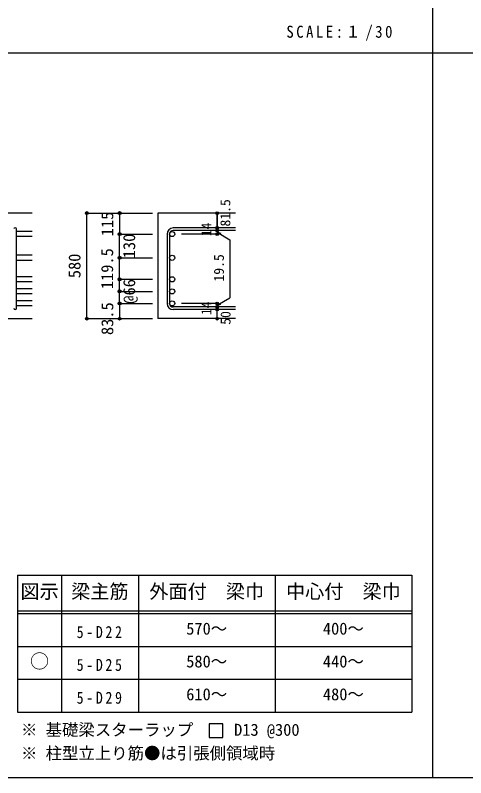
# Model space of a CAD drawing. Units: millimetres at full size, sheet at 1:30, with parts at other scales. Extents: x -5973 to 5954, y -4195 to 4201.
# Drawn here: x -3414 to -942, y -4195 to -15 of the extents above; entities that cross this region are included whole.
import ezdxf
from ezdxf.enums import TextEntityAlignment as Align

# ---------------------------------------------------------------- set-up
doc = ezdxf.new("R2010")
doc.units = ezdxf.units.MM
doc.header["$LTSCALE"] = 30
doc.header["$PDMODE"] = 32
doc.header["$PDSIZE"] = 15
for name, color, linetype in [('0-1', 2, 'Continuous'), ('0-5', 7, 'Continuous'), ('0-6', 7, 'Continuous'), ('0-D', 4, 'Continuous'), ('6-7_文字', 7, 'Continuous'), ('6-E_枠', 7, 'Continuous'), ('F-0_枠', 6, 'Continuous')]:
    doc.layers.add(name, color=color, linetype=linetype)
doc.styles.add('ＭＳ ゴシック', font='')
doc.styles.get('ＭＳ ゴシック').set_extended_font_data('MS Gothic')

msp = doc.modelspace()

# ---------------------------------------------------------------- linework, layer by layer
at = {"layer": '0-1'}
for p, q in [((-3320.8, -1099.89), (-4870.8, -1099.89)), ((-2205.8, -1099.89), (-2630.8, -1099.89)), ((-2630.8, -1099.89), (-2630.8, -1678.39)), ((-3720.8, -1678.39), (-3320.8, -1678.39)), ((-2205.8, -1678.39), (-2630.8, -1678.39))]:
    msp.add_line(p, q, dxfattribs=at)
at = {"layer": '0-5'}
for p, q in [((-3320.8, -1200.82), (-3406.8, -1200.82)), ((-3320.8, -1228.82), (-3406.8, -1228.82)), ((-3320.8, -1330.82), (-3406.8, -1330.82)), ((-3320.8, -1358.82), (-3406.8, -1358.82)), ((-3320.8, -1448.89), (-3406.8, -1448.89)), ((-3320.8, -1476.89), (-3406.8, -1476.89)), ((-3320.8, -1514.89), (-3406.8, -1514.89)), ((-3320.8, -1542.89), (-3406.8, -1542.89)), ((-3320.8, -1580.89), (-3406.8, -1580.89)), ((-3320.8, -1608.89), (-3406.8, -1608.89))]:
    msp.add_line(p, q, dxfattribs=at)
at = {"layer": '0-5', "color": 3}
for centre in [(-2552.8, -1214.82), (-2552.8, -1344.82), (-2552.8, -1462.89), (-2552.8, -1528.89), (-2552.8, -1594.89)]:
    msp.add_circle(centre, 14, dxfattribs=at)
at = {"layer": '0-6'}
for p, q in [((-3406.8, -1621.39), (-3406.8, -1186.82)), ((-2205.8, -1181.32), (-2547.3, -1181.32)), ((-2205.8, -1195.32), (-2547.3, -1195.32)), ((-2580.8, -1214.82), (-2580.8, -1594.89)), ((-2566.8, -1214.82), (-2566.8, -1594.89)), ((-2205.8, -1614.39), (-2547.3, -1614.39)), ((-2205.8, -1628.39), (-2547.3, -1628.39))]:
    msp.add_line(p, q, dxfattribs=at)
for centre, radius, start, end in [((-3413.8, -1186.82), 7, 0, 180), ((-2547.3, -1214.82), 33.5, 90, 180), ((-2547.3, -1214.82), 19.5, 90, 180), ((-3413.8, -1621.39), 7, 180, 0), ((-2547.3, -1594.89), 33.5, 180, 270), ((-2547.3, -1594.89), 19.5, 180, 270)]:
    msp.add_arc(centre, radius, start, end, dxfattribs=at)
at = {"layer": '0-D'}
for p, q in [((-3020.8, -1099.89), (-2840.8, -1099.89)), ((-3020.8, -1099.89), (-2840.8, -1099.89)), ((-3020.8, -1678.39), (-3020.8, -1099.89)), ((-2840.8, -1099.89), (-2660.8, -1099.89)), ((-2840.8, -1099.89), (-2660.8, -1099.89)), ((-2840.8, -1099.89), (-2840.8, -1214.82)), ((-2305.8, -1195.32), (-2305.8, -1181.32)), ((-2305.8, -1195.32), (-2305.8, -1214.82)), ((-2305.8, -1205.07), (-2286.48, -1210.25)), ((-2305.8, -1205.07), (-2235.74, -1245.52)), ((-2840.8, -1214.82), (-2660.8, -1214.82)), ((-2840.8, -1214.82), (-2660.8, -1214.82)), ((-2840.8, -1379.61), (-2840.8, -1214.82)), ((-2305.8, -1214.82), (-2501.89, -1214.82)), ((-2235.74, -1245.52), (-2235.74, -1564.2)), ((-2840.8, -1344.82), (-2660.8, -1344.82)), ((-2840.8, -1594.89), (-2840.8, -1379.61)), ((-2840.8, -1462.89), (-2660.8, -1462.89)), ((-2840.8, -1528.89), (-2660.8, -1528.89)), ((-2305.8, -1604.64), (-2235.74, -1564.2)), ((-2840.8, -1594.89), (-2840.8, -1678.39)), ((-2840.8, -1594.89), (-2660.8, -1594.89)), ((-2305.8, -1594.89), (-2501.89, -1594.89)), ((-2305.8, -1614.39), (-2305.8, -1594.89)), ((-2305.8, -1604.64), (-2286.48, -1599.47)), ((-2305.8, -1628.39), (-2305.8, -1614.39)), ((-2305.8, -1678.39), (-2305.8, -1628.39))]:
    msp.add_line(p, q, dxfattribs=at)
for points in [[(-2305.8, -1099.89), (-2305.8, -1181.32), (-2305.8, -1099.89)], [(-3020.8, -1678.39), (-2840.8, -1678.39), (-2660.8, -1678.39)]]:
    msp.add_lwpolyline(points, dxfattribs=at)
for centre, radius in [((-3020.8, -1099.89), 8), ((-3020.8, -1099.89), 7.2), ((-3020.8, -1099.89), 6.4), ((-3020.8, -1099.89), 5.6), ((-3020.8, -1099.89), 4.8), ((-3020.8, -1099.89), 4), ((-3020.8, -1099.89), 3.2), ((-3020.8, -1099.89), 2.4), ((-3020.8, -1099.89), 1.6), ((-3020.8, -1099.89), 0.8), ((-2840.8, -1099.89), 8), ((-2840.8, -1099.89), 7.2), ((-2840.8, -1099.89), 6.4), ((-2840.8, -1099.89), 5.6), ((-2840.8, -1099.89), 4.8), ((-2840.8, -1099.89), 4), ((-2840.8, -1099.89), 3.2), ((-2840.8, -1099.89), 2.4), ((-2840.8, -1099.89), 1.6), ((-2840.8, -1099.89), 0.8), ((-2305.8, -1099.89), 4), ((-2305.8, -1099.89), 3.6), ((-2305.8, -1099.89), 3.2), ((-2305.8, -1099.89), 2.8), ((-2305.8, -1099.89), 2.4), ((-2305.8, -1099.89), 2), ((-2305.8, -1099.89), 1.6), ((-2305.8, -1099.89), 1.2), ((-2305.8, -1099.89), 0.8), ((-2305.8, -1099.89), 0.4), ((-2840.8, -1214.82), 8), ((-2840.8, -1214.82), 7.2), ((-2840.8, -1214.82), 6.4), ((-2840.8, -1214.82), 5.6), ((-2840.8, -1214.82), 4.8), ((-2840.8, -1214.82), 4), ((-2840.8, -1214.82), 3.2), ((-2305.8, -1181.32), 4), ((-2305.8, -1195.32), 4), ((-2305.8, -1214.82), 4), ((-2305.8, -1181.32), 3.6), ((-2305.8, -1195.32), 3.6), ((-2305.8, -1214.82), 3.6), ((-2305.8, -1181.32), 3.2), ((-2305.8, -1195.32), 3.2), ((-2305.8, -1214.82), 3.2), ((-2305.8, -1181.32), 2.8), ((-2305.8, -1195.32), 2.8), ((-2305.8, -1214.82), 2.8), ((-2305.8, -1181.32), 2.4), ((-2305.8, -1195.32), 2.4), ((-2305.8, -1181.32), 2), ((-2305.8, -1195.32), 2), ((-2305.8, -1181.32), 1.6), ((-2305.8, -1195.32), 1.6), ((-2305.8, -1181.32), 1.2), ((-2305.8, -1195.32), 1.2), ((-2305.8, -1181.32), 0.8), ((-2305.8, -1195.32), 0.8), ((-2305.8, -1181.32), 0.4), ((-2305.8, -1195.32), 0.4), ((-2840.8, -1214.82), 2.4), ((-2840.8, -1214.82), 1.6), ((-2840.8, -1214.82), 0.8), ((-2305.8, -1214.82), 2.4), ((-2305.8, -1214.82), 2), ((-2305.8, -1214.82), 1.6), ((-2305.8, -1214.82), 1.2), ((-2305.8, -1214.82), 0.8), ((-2305.8, -1214.82), 0.4), ((-2840.8, -1344.82), 8), ((-2840.8, -1344.82), 7.2), ((-2840.8, -1344.82), 6.4), ((-2840.8, -1344.82), 5.6), ((-2840.8, -1344.82), 4.8), ((-2840.8, -1344.82), 4), ((-2840.8, -1344.82), 3.2), ((-2840.8, -1344.82), 2.4), ((-2840.8, -1344.82), 1.6), ((-2840.8, -1344.82), 0.8), ((-2840.8, -1462.89), 8), ((-2840.8, -1462.89), 7.2), ((-2840.8, -1462.89), 6.4), ((-2840.8, -1462.89), 5.6), ((-2840.8, -1462.89), 4.8), ((-2840.8, -1462.89), 4), ((-2840.8, -1462.89), 3.2), ((-2840.8, -1462.89), 2.4), ((-2840.8, -1462.89), 1.6), ((-2840.8, -1462.89), 0.8), ((-2840.8, -1528.89), 8), ((-2840.8, -1528.89), 7.2), ((-2840.8, -1528.89), 6.4), ((-2840.8, -1528.89), 5.6), ((-2840.8, -1528.89), 4.8), ((-2840.8, -1528.89), 4), ((-2840.8, -1528.89), 3.2), ((-2840.8, -1528.89), 2.4), ((-2840.8, -1528.89), 1.6), ((-2840.8, -1528.89), 0.8), ((-2840.8, -1594.89), 8), ((-2840.8, -1594.89), 7.2), ((-2840.8, -1594.89), 6.4), ((-2840.8, -1594.89), 5.6), ((-2840.8, -1594.89), 4.8), ((-2840.8, -1594.89), 4), ((-2840.8, -1594.89), 3.2), ((-2840.8, -1594.89), 2.4), ((-2840.8, -1594.89), 1.6), ((-2840.8, -1594.89), 0.8), ((-2305.8, -1594.89), 4), ((-2305.8, -1614.39), 4), ((-2305.8, -1628.39), 4), ((-2305.8, -1594.89), 3.6), ((-2305.8, -1614.39), 3.6), ((-2305.8, -1628.39), 3.6), ((-2305.8, -1594.89), 3.2), ((-2305.8, -1614.39), 3.2), ((-2305.8, -1628.39), 3.2), ((-2305.8, -1594.89), 2.8), ((-2305.8, -1614.39), 2.8), ((-2305.8, -1628.39), 2.8), ((-2305.8, -1594.89), 2.4), ((-2305.8, -1614.39), 2.4), ((-2305.8, -1628.39), 2.4), ((-2305.8, -1594.89), 2), ((-2305.8, -1614.39), 2), ((-2305.8, -1628.39), 2), ((-2305.8, -1594.89), 1.6), ((-2305.8, -1614.39), 1.6), ((-2305.8, -1628.39), 1.6), ((-2305.8, -1594.89), 1.2), ((-2305.8, -1614.39), 1.2), ((-2305.8, -1628.39), 1.2), ((-2305.8, -1594.89), 0.8), ((-2305.8, -1614.39), 0.8), ((-2305.8, -1628.39), 0.8), ((-2305.8, -1594.89), 0.4), ((-2305.8, -1614.39), 0.4), ((-2305.8, -1628.39), 0.4), ((-3020.8, -1678.39), 7.2), ((-3020.8, -1678.39), 6.4), ((-2840.8, -1678.39), 7.2), ((-2840.8, -1678.39), 6.4), ((-3020.8, -1678.39), 5.6), ((-3020.8, -1678.39), 4.8), ((-3020.8, -1678.39), 4), ((-3020.8, -1678.39), 3.2), ((-3020.8, -1678.39), 2.4), ((-3020.8, -1678.39), 1.6), ((-3020.8, -1678.39), 0.8), ((-2840.8, -1678.39), 5.6), ((-2840.8, -1678.39), 4.8), ((-2840.8, -1678.39), 4), ((-2840.8, -1678.39), 3.2), ((-2840.8, -1678.39), 2.4), ((-2840.8, -1678.39), 1.6), ((-2840.8, -1678.39), 0.8), ((-2305.8, -1678.39), 4), ((-2305.8, -1678.39), 3.6), ((-2305.8, -1678.39), 3.2), ((-2305.8, -1678.39), 2.8), ((-2305.8, -1678.39), 2.4), ((-2305.8, -1678.39), 2), ((-2305.8, -1678.39), 1.6), ((-2305.8, -1678.39), 1.2), ((-2305.8, -1678.39), 0.8), ((-2305.8, -1678.39), 0.4)]:
    msp.add_circle(centre, radius, dxfattribs=at)
at = {"layer": '0-D', "color": 7}
for p in [(-3020.8, -1099.89), (-3020.8, -1099.89), (-2840.8, -1099.89), (-2305.8, -1099.89), (-2840.8, -1214.82), (-2305.8, -1181.32), (-2305.8, -1195.32), (-2305.8, -1214.82), (-2840.8, -1344.82), (-2840.8, -1462.89), (-2840.8, -1528.89), (-2840.8, -1594.89), (-2305.8, -1594.89), (-2305.8, -1594.89), (-2305.8, -1614.39), (-2305.8, -1628.39), (-3020.8, -1678.39), (-3020.8, -1678.39), (-2840.8, -1678.39), (-2305.8, -1678.39)]:
    msp.add_point(p, dxfattribs=at)
at = {"layer": '6-7_文字'}
msp.add_lwpolyline([(-2350.42, -3975.37), (-2275.42, -3975.37), (-2275.42, -3900.37), (-2350.42, -3900.37)], close=True, dxfattribs=at)
at = {"layer": '6-E_枠', "color": 3}
for p, q in [((-3400.52, -3085.43), (-3400.52, -3835.43)), ((-3400.52, -3085.43), (-1238, -3085.43)), ((-1238, -3085.43), (-1238, -3835.43)), ((-3400.52, -3835.43), (-1238, -3835.43))]:
    msp.add_line(p, q, dxfattribs=at)
at = {"layer": '6-E_枠'}
for p, q in [((-3160.52, -3085.43), (-3160.52, -3835.43)), ((-2738, -3085.43), (-2738, -3835.43)), ((-1988, -3085.43), (-1988, -3835.43)), ((-3400.52, -3280.43), (-1238, -3280.43)), ((-3400.52, -3295.43), (-1238, -3295.43)), ((-3400.52, -3475.43), (-1238, -3475.43)), ((-3400.52, -3655.43), (-1238, -3655.43))]:
    msp.add_line(p, q, dxfattribs=at)
at = {"layer": 'F-0_枠', "color": 2}
for p, q in [((-1124.64, 4201.15), (-1124.64, -4195.24)), ((-5972.88, -222.05), (3723.6, -222.05))]:
    msp.add_line(p, q, dxfattribs=at)
at = {"layer": 'F-0_枠'}
msp.add_line((5954.1, -4195.24), (-5972.88, -4195.24), dxfattribs=at)

# ---------------------------------------------------------------- texts
at = {"layer": '0-D', "style": 'ＭＳ ゴシック'}
for s, height, p in [('81.5', 54.99, (-2216.9, -1173.49)), ('115', 65.98, (-2855.85, -1226.75)), ('14', 54.99, (-2321.03, -1226.76)), ('130', 65.98, (-2735.94, -1347.38)), ('580', 65.98, (-3035.8, -1456.64)), ('119.5', 65.98, (-2856.81, -1516.7)), ('19.5', 54.99, (-2252.32, -1475.03)), ('@66', 65.98, (-2735.8, -1596.39)), ('14', 54.99, (-2321.06, -1659.07)), ('83.5', 65.98, (-2855.8, -1768.39)), ('50', 54.99, (-2215.8, -1711.89))]:
    msp.add_text(s, height=height, rotation=90, dxfattribs=at).set_placement(p, align=Align.BOTTOM_LEFT)
at = {"layer": '6-7_文字', "color": 2, "style": 'ＭＳ ゴシック'}
for s, p in [('図示', (-3385.52, -3235.43)), ('梁主筋', (-3106.76, -3235.43)), ('外面付\u3000梁巾', (-2678, -3235.43)), ('中心付\u3000梁巾', (-1928, -3235.43)), ('○', (-3333.02, -3617.93))]:
    msp.add_text(s, height=76.98, dxfattribs=at).set_placement(p, align=Align.BOTTOM_LEFT)
at = {"layer": '6-7_文字', "style": 'ＭＳ ゴシック'}
for s, p in [('570～', (-2475.5, -3430.43)), ('400～', (-1725.5, -3430.43)), ('580～', (-2475.5, -3610.43)), ('440～', (-1725.5, -3610.43)), ('610～', (-2475.5, -3790.43)), ('480～', (-1725.5, -3790.43)), ('※ 基礎梁スターラップ     D13 @300', (-3381.96, -3985.01)), ('※ 柱型立上り筋●は引張側領域時', (-3381.96, -4113.51))]:
    msp.add_text(s, height=65.98, dxfattribs=at).set_placement(p, align=Align.BOTTOM_LEFT)
at = {"layer": '6-7_文字', "color": 2, "insert": (-1925.98, -154.55), "char_height": 65.98, "attachment_point": 7, "style": 'ＭＳ ゴシック'}
msp.add_mtext('\\T1.34;\\W0.9;SCALE:１/30', dxfattribs=at)
at = {"layer": '6-7_文字', "char_height": 65.98, "attachment_point": 7, "style": 'ＭＳ ゴシック'}
for s, insert in [('\\T1.38;\\W0.85;5-D22', (-3076.76, -3430.43)), ('\\T1.38;\\W0.85;5-D25', (-3076.76, -3610.43)), ('\\T1.38;\\W0.85;5-D29', (-3076.76, -3790.43))]:
    msp.add_mtext(s, dxfattribs=dict(at, insert=insert))

doc.saveas('drawing.dxf')
